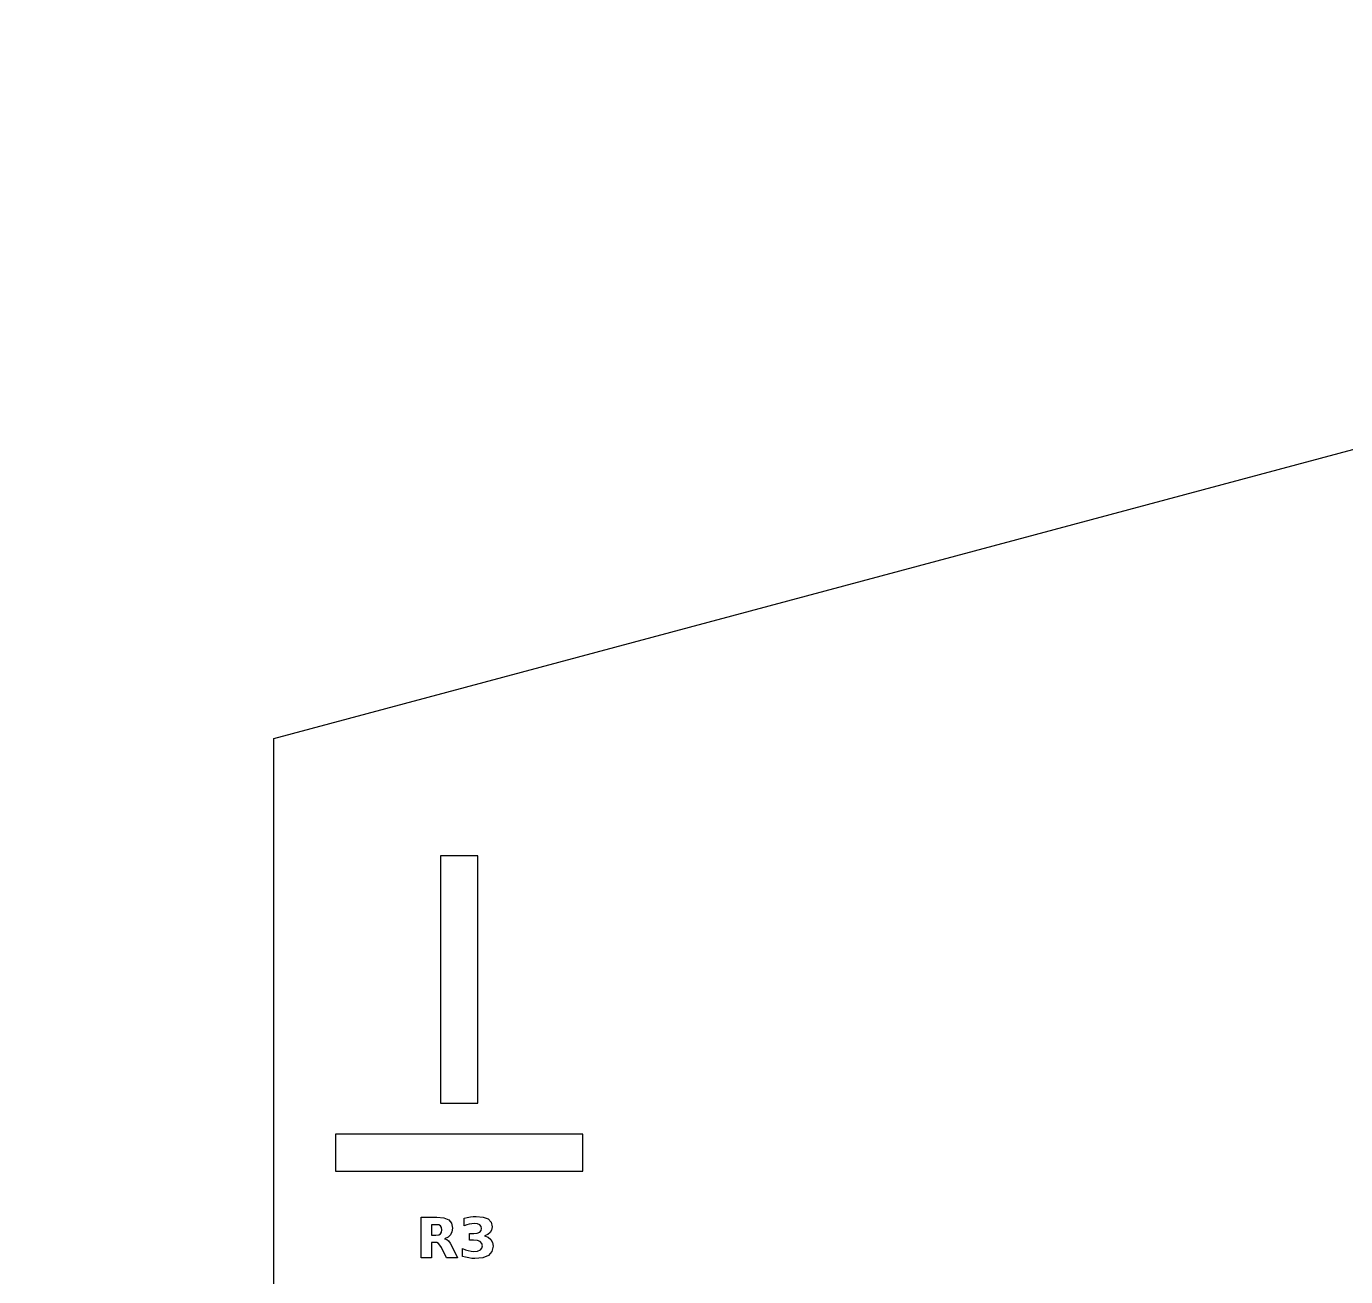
# Model space of a CAD drawing. Header units: millimetres. Extents: x 12 to 1034, y 12 to 869.
# Drawn here: x 12.5 to 225.9, y 515.4 to 717.7 of the extents above; entities that cross this region are included whole.
import ezdxf

# ---------------------------------------------------------------- set-up
doc = ezdxf.new("R2010")
doc.units = ezdxf.units.MM
doc.layers.add('CUT', color=1, linetype='Continuous')
doc.layers.add('ENGRAVE', color=5, linetype='Continuous')

msp = doc.modelspace()

# ---------------------------------------------------------------- linework, layer by layer
at = {"layer": 'CUT', "color": 1}
for points in [[(852.5, 12.5), (512.5, 12.5), (452.5, 12.5), (112.5, 12.5), (52.5, 12.5), (12.5, 12.5), (12.5, 42.5), (52.5, 42.5), (52.5, 512.5), (52.5, 555.91), (52.5, 602.5), (482.5, 717.72), (912.5, 602.5), (912.5, 555.91), (912.5, 512.5), (912.5, 42.5), (952.5, 42.5), (952.5, 12.5), (912.5, 12.5)], [(85.5, 583.5), (79.5, 583.5), (79.5, 543.5), (85.5, 543.5)], [(102.5, 538.5), (62.5, 538.5), (62.5, 532.5), (102.5, 532.5)]]:
    msp.add_lwpolyline(points, close=True, dxfattribs=at)
at = {"layer": 'ENGRAVE', "color": 5}
for points in [[(78.02, 520.98), (78.02, 518.5), (76.33, 518.5), (76.33, 525.06), (78.91, 525.06), (80.03, 524.95), (80.81, 524.63), (81.26, 524.06), (81.41, 523.25), (81.34, 522.66), (81.1, 522.18), (80.71, 521.82), (80.15, 521.57), (80.48, 521.44), (80.77, 521.21), (81.05, 520.86), (81.33, 520.36), (82.25, 518.5), (80.45, 518.5), (79.65, 520.13), (79.4, 520.54), (79.16, 520.8), (78.87, 520.94), (78.5, 520.98)], [(86.62, 522.04), (87.21, 521.8), (87.63, 521.44), (87.89, 520.96), (87.98, 520.36), (87.79, 519.5), (87.23, 518.88), (86.31, 518.5), (85.05, 518.37), (84.54, 518.39), (84.04, 518.45), (83.53, 518.56), (83.03, 518.7), (83.03, 520), (83.51, 519.79), (83.97, 519.64), (84.44, 519.55), (84.9, 519.52), (85.49, 519.58), (85.93, 519.76), (86.19, 520.04), (86.28, 520.43), (86.19, 520.82), (85.92, 521.1), (85.46, 521.28), (84.83, 521.34), (84.16, 521.34), (84.16, 522.42), (84.87, 522.42), (85.42, 522.47), (85.82, 522.62), (86.05, 522.88), (86.13, 523.23), (86.05, 523.57), (85.83, 523.82), (85.46, 523.97), (84.97, 524.02), (84.56, 524), (84.14, 523.93), (83.73, 523.82), (83.31, 523.66), (83.31, 524.9), (83.81, 525.02), (84.31, 525.11), (84.79, 525.16), (85.27, 525.18), (86.39, 525.07), (87.19, 524.76), (87.66, 524.23), (87.82, 523.5), (87.75, 522.97), (87.52, 522.55), (87.14, 522.24)], [(78.73, 522.15), (79.19, 522.2), (79.49, 522.35), (79.67, 522.61), (79.72, 523), (79.67, 523.38), (79.49, 523.64), (79.19, 523.79), (78.73, 523.84), (78.02, 523.84), (78.02, 522.15)]]:
    msp.add_lwpolyline(points, close=True, dxfattribs=at)

doc.saveas('drawing.dxf')
